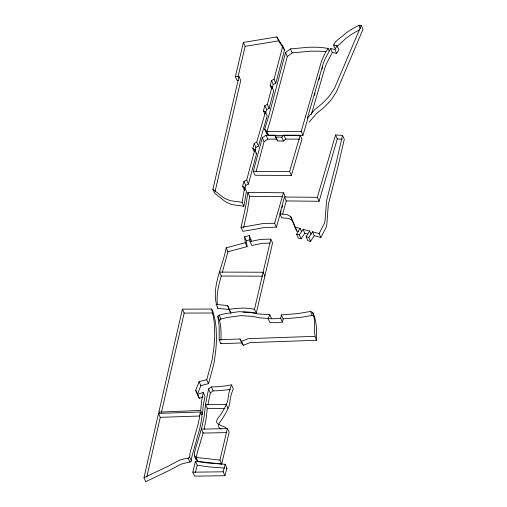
<?xml version="1.0" encoding="UTF-8"?>
<svg xmlns="http://www.w3.org/2000/svg" width="507" height="507" viewBox="0 0 507 507"><rect width="100%" height="100%" fill="white"/><g stroke="black" fill="none" stroke-linecap="round" stroke-linejoin="round"><path stroke-width="0.76" d="M316.469 340.286C312.47 331.673 316.628 321.375 312.629 312.426L310.531 311.444L298.293 313.535L281.41 314.929L280.644 318.187L282.393 322.129L275.979 322.712L269.933 322.591L268.178 318.65L269.768 314.682L257.486 313.871L255.027 313.294A87.198 64.085 -24 0 0 250.3 312.432L239.165 311.659L225.818 313.51A98.694 72.533 -24 0 0 221.99 314.378L219.125 315.12L217.896 316.539L219.214 326.685L219.163 339.753L220.913 343.689L241.744 342.916L243.284 345.318L250.103 342.612L316.469 340.286C316.824 330.925 316.932 321.013 312.629 312.426M221.02 340.134C220.976 332.25 221.578 323.758 217.896 316.539M191.431 460.983L189.675 457.048L189.757 455.679A51.537 37.873 -24 0 1 190.226 452.257L198.028 424.606A209.188 153.735 -24 0 0 199.289 418.421L200.284 412.001L158.501 413.401L143.988 477.714L145.743 481.65L170.118 470.027L180.378 464.551A13.828 10.165 -24 0 1 182.203 463.842L186.424 462.79A79.662 58.546 -24 0 1 188.173 462.441C189.745 462.371 191.925 461.547 191.507 459.621A51.537 37.873 -24 0 1 191.976 456.192L199.777 428.542A209.188 153.735 -24 0 0 201.045 422.356L202.04 415.936L200.284 412.001M220.938 343.119L220.919 343.619M200.88 414.447L202.464 414.377L200.709 410.442L201.532 401.24L203.25 392.456L197.508 394.313M202.464 414.377L203.282 405.175L205.005 396.398L203.25 392.456M231.515 384.87L229.5 390.396L228.308 396.626C228.099 402.425 224.804 407.704 222.015 412.622A76.088 55.922 -24 0 1 219.943 415.683C209.138 427.502 228.099 423.364 229.094 432.56L221.692 464.006L197.907 461.389C193.902 458.36 193.744 453.708 195.334 449.525A98.643 72.495 -24 0 1 196.995 443.859L201.685 427.952L203.744 418.433A258.31 189.833 -24 0 0 204.473 414.048L205.633 403.699L208.618 388.901L211.356 386.911L215.031 386.828A109.791 80.689 -24 0 0 218.257 386.664L225.545 385.897A104.607 76.88 -24 0 0 228.784 385.371L231.515 384.87L233.271 388.806L231.255 394.332L230.058 400.568C229.855 406.361 226.559 411.64 223.771 416.564A76.088 55.922 -24 0 1 221.698 419.625L219.74 422.401L218.644 425.005M195.994 459.133L196.051 458.67M207.331 408.021L206.222 417.99A258.31 189.833 -24 0 1 205.493 422.375L204.099 429.245M285.207 196.703L283.451 192.761L247.885 192.445L245.629 206.894L241.04 227.434L242.79 231.369L264.806 227.478L276.385 227.161L280.041 214.531M247.885 192.445L249.64 196.386L247.384 210.83L243.639 227.567M235.381 76.69L238.974 76.538L212.921 189.295L214.676 193.237L224.753 201.216A40.966 30.109 -24 0 0 227.244 202.673L231.914 204.568L236.401 205.259A84.884 62.386 -24 0 1 238.334 205.379L243.886 206.311L242.131 202.375L244.672 187.501L242.65 186.234L243.968 181.417L246.681 180.137L254.831 149.673L252.809 148.405L254.165 143.449L256.713 142.169L265.453 111.99L263.437 110.722L264.825 105.621L267.335 104.48L271.961 86.912L270.149 85.506L271.505 80.543L274.053 79.263L282.76 46.112L276.822 36.929L243.392 42.411L235.381 76.69L237.137 80.632L238.569 80.569M243.886 206.311L246.427 191.437L244.672 187.501M196.253 457.352L197.09 453.461A98.643 72.495 -24 0 1 198.75 447.801L203.231 432.642M207.933 404.63L210.373 392.843L208.618 388.901M282.393 322.129L283.115 318.871L281.41 314.929M146.776 477.055L160.256 417.337L158.501 413.401M159.432 413.439L158.849 412.128L182.4 309.143L211.66 309.055L213.409 312.996L215.107 320.475A163.362 120.058 -24 0 1 216.185 328.694L216.483 338.891A275.485 202.458 -24 0 1 215.462 353.227L213.865 363.95L208.485 383.647L200.842 385.65L197.47 394.294M161.48 412.223L184.155 313.085L182.4 309.143M215.031 191.703L240.724 80.48L238.974 76.538M243.068 312.052L250.205 312.204L256.25 313.288L254.495 309.352L270.808 239.089L260.579 239.405L250.021 241.56L249.279 235.616L244.57 236.763L245.318 242.707L247.067 246.643L227.922 251.795L222.339 272.24M256.25 313.288L272.557 243.03L270.808 239.089M238.024 76.823L245.141 46.352L243.392 42.411M342.542 135.394L335.526 165.428L326.571 200.702L325.069 220.564A28.779 21.148 -24 0 1 324.271 223.625L319.118 233.562L320.874 237.504L326.026 227.561A28.779 21.148 -24 0 0 326.819 224.506L328.321 204.638L337.275 169.363L344.291 139.33L342.542 135.394L335.552 134.989L317.35 197.331L319.106 201.266L286.246 200.943L284.49 197.008L317.35 197.331M221.692 464.006L219.943 460.071L227.345 428.624L201.355 429.125L203.104 433.06L226.737 432.604M192.812 472.182L195.448 461.275L207.604 463.011L225.209 464.298L226.959 468.24L224.912 475.743L194.561 476.124L192.812 472.182L223.156 471.808L224.912 475.743M195.442 472.486L197.204 465.217L195.448 461.275M265.586 113.2L266.581 109.563L269.09 108.422L273.717 90.854L271.961 86.912M272.101 88.738L273.26 84.485L275.802 83.205L284.516 50.054L282.76 46.112M329.271 51.011L328.105 48.38L321.489 47.525A122.802 90.246 -24 0 0 316.85 47.246L308.997 47.221L290.448 48.919L285.549 52.62L268.964 115.235L264.667 129.12L266.416 133.056L268.634 135.458L302.964 135.356L307.952 118.023M325.925 51.708L323.244 51.461A122.802 90.246 -24 0 0 318.605 51.182L310.747 51.163L292.197 52.861L287.304 56.556L270.719 119.17L266.923 131.636M242.65 186.234L244.406 190.169L245.724 185.353L248.436 184.073L256.58 153.615L254.831 149.673M275.859 137.01L281.74 137.137L283.971 135.147L300.169 135.242L301.925 139.178L291.348 175.447L255.065 175.276L253.31 171.341L262.309 137.765L266.048 135.204L274.838 135.179L277.614 140.952L283.495 141.073L285.726 139.089L299.605 139.165M256.086 171.461L264.058 141.7L262.309 137.765M245.318 242.707L226.166 247.86C222.788 267.024 210.056 288.597 217.731 308.307L229.392 309.549L227.637 305.613L215.976 304.371M254.951 150.928L255.915 147.385L254.165 143.449M264.863 276.176L263.108 272.234L219.556 272.088L221.305 276.023C218.492 285.302 216.261 294.941 217.452 304.682M208.485 383.647L206.736 379.705L212.11 360.014L213.707 349.291A275.485 202.458 -24 0 0 214.727 334.95L214.429 324.753A163.362 120.058 -24 0 0 213.352 316.533L211.66 309.055M298.224 231.42L296.779 231.065L292.406 220.463L288.889 218.492L281.639 217.801L279.889 213.865L284.49 197.008M282.64 214.138L286.246 200.943M223.156 471.808L225.209 464.298M302.964 135.356L301.215 131.414L321.318 61.835A127.441 93.656 -24 0 1 322.756 58.197L325.545 52.259L328.105 48.38M314.46 95.417L315.107 93.155M319.011 79.593L319.663 77.33M322.046 69.041L322.699 66.778M311.292 114.582L325.057 67.349A127.542 93.732 -24 0 1 326.736 63.141L332.358 52.455L330.602 48.514L324.981 59.205A127.542 93.732 -24 0 0 323.308 63.407L307.343 118.232L314.784 109.556L320.031 105.298A42.772 31.434 -24 0 0 322.636 103.073L325.862 99.917A57.392 42.182 -24 0 0 329.943 95.215L334.734 87.857L361.257 25.35L358.893 25.356L353.531 28.17A66.176 48.634 -24 0 0 344.487 34.178C341.388 38.088 329.601 43.222 335.342 48.685M255.915 147.385L258.462 146.105L267.208 115.926L265.453 111.99M276.385 227.161L274.629 223.226L283.451 192.761M280.472 213.048L281.119 210.817M281.974 207.845L282.621 205.614M291.348 175.447L289.592 171.512L300.169 135.242M319.106 201.266L337.307 138.931L335.552 134.989M266.606 132.542L266.416 133.056M202.851 397.089L199.264 398.255L195.715 390.358L199.093 381.714L206.736 379.705M337.085 45.807L338.841 49.743L336.648 53.431L334.899 49.496L337.085 45.807L333.429 44.971M301.076 238.835L299.32 234.899L303.028 229.367L304.783 233.302L301.076 238.835L298.395 238.138L296.639 234.196L300.087 228.384L295.023 227.123L290.65 216.521L287.133 214.55L279.889 213.865M310.525 241.357L308.776 237.415L312.521 231.743L314.27 235.679L310.525 241.357L307.844 240.654L306.095 236.718L309.669 231.046L303.028 229.367M309.118 122.149L316.533 113.492L321.78 109.233A42.772 31.434 -24 0 0 324.391 107.015L327.617 103.853A57.392 42.182 -24 0 0 331.698 99.157L336.483 91.792L363.012 29.286L361.257 25.35M219.645 320.475L220.881 319.055L223.739 318.32A98.694 72.533 -24 0 1 227.573 317.445L240.92 315.601L252.055 316.368A87.198 64.085 -24 0 1 256.776 317.236L259.242 317.807L268.45 318.415M337.199 46.397L346.237 38.114A66.176 48.634 -24 0 1 355.287 32.106L359.476 29.856M143.988 477.714L168.362 466.091L178.622 460.616A13.828 10.165 -24 0 1 180.448 459.906L184.675 458.848A79.662 58.546 -24 0 1 186.418 458.505L188.122 458.195L189.675 457.048M210.373 392.843L213.111 390.853L216.781 390.764A109.791 80.689 -24 0 0 220.013 390.599L227.301 389.832A104.607 76.88 -24 0 0 230.533 389.313M264.058 141.7L267.797 139.14L276.594 139.114L277.614 140.952M219.163 339.753L239.988 338.98L241.528 341.382L248.354 338.67L314.72 336.344M227.637 305.613L229.132 309.428L234.411 308.56L242.98 308.079L249.533 308.37L254.495 309.352M283.166 318.865L300.049 317.471L312.287 315.379L313.681 316.038M244.57 236.763L246.326 240.698L250.363 239.716M241.04 227.434L263.051 223.543L274.629 223.226M188.122 458.195L189.935 462.124M245.141 46.352L278.571 40.871L284.516 50.054M280.644 318.187L274.23 318.776L268.178 318.65M158.849 412.128L200.709 410.442M160.256 417.337L199.669 416.019M270.199 243.1L262.334 243.341L251.776 245.496L250.021 241.56M264.667 129.12L266.885 131.522L301.215 131.414M184.155 313.085L212.623 312.996M224.874 408.369L207.3 408.42L205.544 404.485L226.179 404.421L227.935 408.357M221.305 276.023L262.487 276.169M253.31 171.341L289.592 171.512M249.64 196.386L282.836 196.678M337.307 138.931L341.965 139.197M224.487 468.069L209.359 466.953L197.204 465.217M226.521 468.208L226.959 468.24M194.238 455.191L196.158 457.453L219.943 460.071M330.602 48.514L334.899 49.496M332.358 52.455L336.648 53.431M304.783 233.302L307.736 234.05M296.639 234.196L299.32 234.899M306.095 236.718L308.776 237.415M312.521 231.743L319.118 233.562M314.27 235.679L320.874 237.504M221.103 429.042L218.986 427.661L218.536 425.709M242.131 202.375L236.585 201.444A84.884 62.386 -24 0 0 234.652 201.323L230.165 200.633L225.488 198.738A40.966 30.109 -24 0 1 222.998 197.274L212.921 189.295M255.572 152.981L256.58 153.615M358.893 25.356L360.35 28.639M290.448 48.919L292.197 52.861M285.549 52.62L287.304 56.556M276.822 36.929L278.571 40.871M274.053 79.263L275.802 83.205M271.505 80.543L273.26 84.485M270.149 85.506L271.613 88.788M283.971 135.147L285.726 139.089M267.335 104.48L269.09 108.422M281.74 137.137L283.495 141.073M264.825 105.621L266.581 109.563M274.838 135.179L276.594 139.114M263.437 110.722L264.895 114.005M266.885 131.522L268.634 135.458M309.669 231.046L311.127 234.323M266.048 135.204L267.797 139.14M300.087 228.384L301.551 231.667M290.65 216.521L292.406 220.463M295.023 227.123L296.779 231.065M256.713 142.169L258.462 146.105M252.809 148.405L254.273 151.688M310.531 311.444L312.287 315.379M246.681 180.137L248.436 184.073M243.968 181.417L245.724 185.353M249.279 235.616L251.035 239.558L251.314 241.782M269.768 314.682L271.524 318.618M226.166 247.86L227.922 251.795M229.132 309.428L230.881 313.364L229.639 310.183M241.528 341.382L243.284 345.318M239.988 338.98L241.744 342.916M219.125 315.12L220.881 319.055M211.356 386.911L213.111 390.853M199.093 381.714L200.842 385.65M195.715 390.358L199.264 398.255M196.158 457.453L197.907 461.389M246.326 240.698L247.067 246.643M217.623 306.862L217.731 308.307"/></g></svg>
